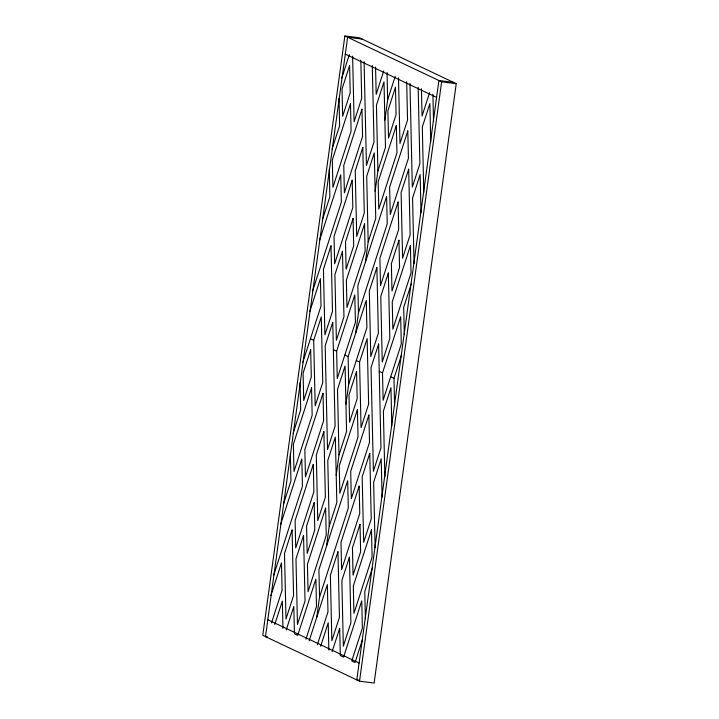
<?xml version="1.0" encoding="UTF-8"?>
<svg xmlns="http://www.w3.org/2000/svg" width="719" height="719" viewBox="0 0 719 719"><rect width="100%" height="100%" fill="white"/><g stroke="black" fill="none" stroke-linecap="round" stroke-linejoin="round"><path stroke-width="1.08" d="M344.877 35.95L262.768 635.335L359.527 681.19L374.123 683.05L456.232 83.665L359.473 37.81L344.877 35.95L441.628 81.804L456.232 83.665M316.746 617.36L319.533 597.058L318.912 569.745L347.681 480.714L348.302 508.027L319.533 597.058M326.48 546.314L329.257 526.02L327.774 460.475L335.342 437.044L336.834 502.59L329.257 526.02M336.213 475.277L338.991 454.983L337.508 389.428L345.075 365.998L346.567 431.553L338.991 454.983M345.947 404.24L348.724 383.937L348.104 356.624L366.277 300.398L366.897 327.702L348.724 383.937M355.671 333.194L358.457 312.9L357.837 285.587L386.606 196.548L387.226 223.861L358.457 312.9M365.405 262.156L368.182 241.863L366.699 176.308L374.266 152.877L375.758 218.432L368.182 241.863M375.138 191.119L377.915 170.816L376.432 105.271L384 81.84L385.492 147.386L377.915 170.816M384.872 120.082L387.649 99.779L387.029 72.466M359.527 681.19L441.628 81.804M341.777 78.047L349.353 54.608M332.043 149.085L339.62 125.654L339 98.341M322.319 220.122L329.886 196.691L329.266 169.378M319.533 240.416L340.734 174.816L341.354 202.129L312.585 291.159M383.748 70.911L376.181 94.342L375.561 67.038M309.808 311.462L320.404 278.657L321.025 305.97L302.852 362.205M387.649 99.779L395.216 76.349M313.7 340.321L321.276 316.89L322.759 382.445L315.192 405.876L313.7 340.321L310.428 338.775M293.118 433.242L300.695 409.812L300.075 382.499M283.394 504.28L290.961 480.849L290.341 453.536M280.608 524.582L301.809 458.974L302.429 486.287L273.66 575.326M336.636 351.196L354.809 294.961L355.429 322.274L337.256 378.509L336.636 351.196L333.355 349.641M429.62 92.652L422.053 116.083L421.433 88.77M270.883 595.62L281.48 562.815L282.1 590.128L271.503 622.933M274.775 624.487L282.351 601.057L282.962 628.37M359.572 362.061L367.139 338.631L368.631 404.177L361.055 427.607L359.572 362.061L356.291 360.507M286.243 629.916L293.81 606.485L294.431 633.799L297.711 635.353L315.884 579.119L316.504 606.432L305.899 639.236M382.508 372.927L400.681 316.702L401.292 344.006L383.128 400.24L382.508 372.927L379.228 371.381M411.277 283.897L403.701 307.328L404.321 334.641M309.179 640.791L327.352 584.556L327.972 611.869L317.367 644.664M394.596 405.678L393.976 378.365L401.544 354.934M320.647 646.219L328.215 622.789L328.835 650.102M332.115 651.657L339.683 628.226L340.303 655.539L343.583 657.094L361.747 600.859L362.367 628.172L351.771 660.968L355.051 662.523L362.619 639.092M372.352 568.055L364.776 591.485L365.396 618.798M362.205 39.105L347.601 37.244L265.491 636.63L267.576 636.89M453.509 82.37L438.905 80.51L356.795 679.895L358.88 680.165M345.291 54.123L436.595 97.398M344.823 355.078L348.104 356.624M390.696 376.81L393.976 378.365M267.81 619.742L359.114 663.008M432.901 94.207L433.521 121.52M430.735 141.814L429.872 103.581L422.296 127.011L423.788 192.557M418.152 87.215L419.887 163.689L412.32 187.12L409.965 83.341M421.01 212.851L420.139 174.618L412.571 198.049L414.054 263.594M406.684 81.786L407.556 120.019L399.98 143.449L398.497 77.904M391.81 425.972L390.947 387.739L383.371 411.169L384.863 476.715M372.28 65.483L374.024 141.958L366.447 165.388L364.093 61.6M382.086 497.018L381.214 458.776L373.646 482.206L375.129 547.761M360.821 60.045L361.684 98.287L354.116 121.718L352.625 56.163M349.596 65.537L342.028 88.967L342.648 116.28L350.216 92.85L349.596 65.537M350.468 103.779L332.295 160.004L332.915 187.317L351.088 131.083L350.468 103.779M361.936 109.207L343.763 165.442L344.383 192.755L362.556 136.52L361.936 109.207M331.001 245.853L323.433 269.283L324.916 334.838L332.493 311.408L331.001 245.853M352.202 180.244L334.029 236.479L334.65 263.792L352.822 207.557L352.202 180.244M362.798 147.449L355.231 170.879L356.723 236.425L364.29 212.995L362.798 147.449M310.671 349.695L303.103 373.125L303.724 400.438L311.291 377.008L310.671 349.695M342.469 251.291L334.901 274.721L336.384 340.267L343.961 316.836L342.469 251.291M353.074 218.486L345.497 241.917L346.118 269.23L353.694 245.799L353.074 218.486M395.468 87.278L387.901 110.708L388.521 138.021L396.088 114.591L395.468 87.278M311.543 387.936L293.37 444.171L293.99 471.475L312.163 415.249L311.543 387.936M332.735 322.328L325.168 345.758L327.522 449.546L335.099 426.115L332.735 322.328M364.533 223.924L346.369 280.149L346.989 307.462L365.153 251.237L364.533 223.924M396.34 125.51L378.167 181.745L378.787 209.058L396.96 152.823L396.34 125.51M323.011 393.365L304.838 449.6L305.458 476.913L323.631 420.678L323.011 393.365M407.799 130.948L389.635 187.183L390.255 214.496L408.419 158.261L407.799 130.948M292.076 530.011L284.508 553.441L285.991 618.996L293.568 595.566L292.076 530.011M313.277 464.411L295.105 520.637L295.725 547.95L313.897 491.724L313.277 464.411M323.874 431.607L316.306 455.037L317.789 520.583L325.365 497.153L323.874 431.607M376.873 267.594L369.305 291.024L370.788 356.57L378.365 333.14L376.873 267.594M398.074 201.985L379.902 258.22L380.522 285.533L398.694 229.298L398.074 201.985M408.671 169.181L401.103 192.611L402.586 258.166L410.163 234.736L408.671 169.181M303.544 535.448L295.976 558.879L297.459 624.425L305.036 600.994L303.544 535.448M314.149 502.644L306.573 526.074L307.193 553.387L314.769 529.957L314.149 502.644M356.543 371.435L348.976 394.866L349.596 422.179L357.163 398.748L356.543 371.435M388.341 273.022L380.773 296.453L382.256 362.008L389.833 338.577L388.341 273.022M398.937 240.227L391.37 263.657L391.99 290.97L399.557 267.54L398.937 240.227M325.608 508.081L307.444 564.316L308.065 591.629L326.228 535.394L325.608 508.081M357.415 409.668L339.242 465.903L339.862 493.216L358.035 436.981L357.415 409.668M378.607 344.068L371.04 367.499L373.395 471.287L380.962 447.856L378.607 344.068M410.405 245.655L392.241 301.89L392.862 329.203L411.025 272.968L410.405 245.655M368.874 415.106L350.71 471.34L351.33 498.653L369.494 442.419L368.874 415.106M337.948 551.752L330.381 575.182L331.863 640.728L339.44 617.297L337.948 551.752M359.149 486.143L340.977 542.378L341.597 569.691L359.77 513.456L359.149 486.143M369.746 453.338L362.178 476.778L363.661 542.324L371.238 518.893L369.746 453.338M349.416 557.189L341.849 580.619L343.331 646.165L350.908 622.735L349.416 557.189M360.012 524.385L352.445 547.815L353.065 575.128L360.632 551.698L360.012 524.385M371.48 529.813L353.317 586.048L353.937 613.361L372.1 557.126L371.48 529.813"/></g></svg>
